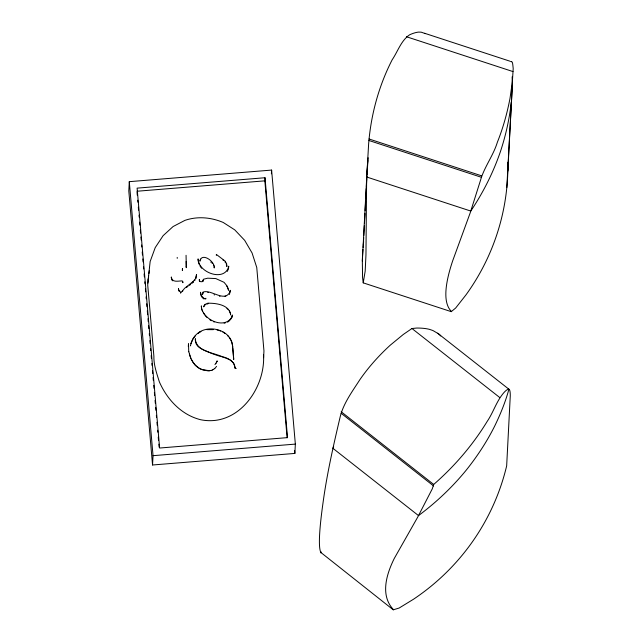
<?xml version="1.0" encoding="UTF-8"?>
<svg xmlns="http://www.w3.org/2000/svg" width="642" height="642" viewBox="0 0 642 642"><rect width="100%" height="100%" fill="white"/><g stroke="black" fill="none" stroke-linecap="round" stroke-linejoin="round"><path stroke-width="0.96" d="M186.284 266.847L186.06 255.299M171.342 277.801L171.35 276.967L171.558 279.23M182.392 269.648L182.384 270.483L182.448 268.5L182.44 269.335M186.284 266.502L186.276 267.682L186.164 261.398M196.476 275.249L196.484 274.415L195.882 278.636M199.325 280.385L199.325 279.551C199.028 282.183 202.511 282.568 203.225 280.233M202.663 280.554L202.655 281.525L203.378 279.278L207.687 278.187L215.816 278.572L224.042 282.32L227.292 286.244L228.512 290.256L228.271 289.221M202.671 281.702L202.687 280.931L202.663 281.389M425.381 33.641L421.176 32.164L418.616 32.1A516.561 57.387 -53 0 0 409.612 34.796C401.089 40.534 397.799 51.512 392.174 59.786C378.78 85.892 370.94 114.709 368.628 143.92L366.638 178.909L365.956 254.97L365.186 271.068L363.236 282.865L451.238 311.651L455.643 308.048L465.915 294.967A227.605 223.191 3 0 0 507.862 162.29M201.347 306.507L201.371 305.873L201.612 308.922M205.833 298.883L205.857 298.249L205.304 298.939L204.341 298.61L201.885 296.411L200.465 292.238L200.553 294.18M230.582 313.601L230.51 314.941L230.542 314.444M129.291 181.662L128.801 190.979L152.547 464.993L294.863 453.421L295.344 444.103L271.606 170.082L129.291 181.662L153.037 455.676L152.547 464.993M147.812 283.106L150.156 261.487L155.228 247.603L163.108 235.694L173.091 226.546L184.904 220.383C197.535 216.041 211.09 217.317 223.231 222.469L234.755 229.868L244.666 240.333L252.081 252.988L256.76 267.513L263.958 350.949L263.605 357.714M287.11 437.74L264.849 180.843L265.01 177.738L137.107 188.138L159.625 448.028L287.528 437.619L265.01 177.738M271.405 173.813L271.606 170.082M393.257 609.82L393.201 609.346A959.317 161.286 -28.4 0 1 394.276 558.444L417.717 517.115L432.275 488.843L433.695 484.461C454.52 466.269 472.761 445.091 487.158 421.457C492.879 413.119 495.945 402.999 501.948 395.047A516.561 28.85 -70.7 0 1 506.666 390.063L508.496 389.036L509.154 389.317A495.488 20.688 -74.9 0 1 510.27 395.937L506.666 465.851A227.605 223.191 3 0 1 413.416 599.291L399.123 608.046L393.257 609.82L320.839 552.465A959.317 40.061 -74.9 0 1 323.07 502.469C327.019 473.499 333.543 444.946 340.252 416.514C343.655 403.015 352.418 391.299 359.881 379.663C368.604 367.047 378.9 355.596 390.192 345.236L403.304 334.458L411.955 328.519L416.714 328.046A516.561 82.754 -32.7 0 1 429.426 329.346L432.925 330.534L438.614 333.872A495.488 83.308 -28.4 0 1 440.717 335.959M363.236 282.865L362.57 277.601L362.337 261.077L366.638 178.909M363.348 244.546L363.717 237.548M363.821 235.55L364.343 225.551M364.447 223.552L364.977 213.561M365.129 210.56L365.603 201.564M365.763 198.563L366.285 188.571M366.389 186.573L366.911 176.574M367.015 174.576L368.131 157.747M451.238 311.651L451.206 311.201A959.317 117.775 -48.8 0 1 452.682 260.804L470.225 212.791L480.449 180.498C484.156 167.145 493.305 155.661 497.381 142.211C503.055 128.055 507.14 113.313 510.013 98.338L512.356 81.807L513.199 68.678A516.561 6.605 89.3 0 0 512.485 62.812L512.043 61.889L511.104 61.688M506.811 187.6L512.3 85.819L512.156 76.807M507.83 171.061L512.3 85.819M230.125 291.588C224.828 303.265 211.098 288.804 202.912 292.15L202.543 294.509L203.177 292.583M367.754 160.58L366.743 177.023L470.779 211.058C483.121 192.624 493.208 172.674 500.399 151.672C505.752 135.558 509.459 118.922 511.297 102.03M199.943 260.644L199.903 261.206C201.5 251.929 215.239 261.438 214.227 267.971L214.139 266.984M231.722 317.766L232.099 316.45C225.246 330.221 202.511 319.82 201.355 306.724M232.179 315.455L232.219 314.957L232.059 316.947M188.307 346.544L188.515 343.711L188.732 351.8M230.093 291.837L230.221 290.296L229.483 294.477M190.562 345.412L190.497 345.869C191.236 340.236 194.646 335.076 199.445 332.066M195.328 338.639L195.393 341.038M196.452 275.274L195.561 278.596L193.073 281.509M148.647 275.627L147.708 285C149.811 308.762 151.897 332.524 153.887 356.294C153.671 365.186 156.792 373.435 159.328 381.797C167.097 399.533 181.477 415.021 200.785 419.756C237.757 427.211 265.411 388.691 263.565 354.994M148.912 273.644L149.313 270.659M148.206 280.137L148.607 277.159M203.819 306.394L203.699 306.86L204.782 304.493L207.952 303.217M190.963 343.679L193.106 338.783L195.256 335.91M321.257 551.959L320.839 552.898M216.37 362.634L217.124 361.013L215.929 363.356M333.663 446.527L332.901 448.309L418.504 515.598C436.287 502.365 452.498 487.029 466.485 469.832C477.335 456.213 486.933 441.592 494.717 426.007C500.463 414.17 505.471 401.924 508.905 389.212L437.643 333.198M216.739 361.879L217.084 361.101M227.236 271.454L228.504 268.821L228.737 266.213C225.173 282.263 198.378 272.962 198.065 258.895L198.418 262.08M231.305 318.544L228.985 321.185M216.001 363.268L214.942 364.576M204.036 305.945L204.349 305.52M200.344 259.585L200.697 259.127M194.59 280.666L195.08 280.056M216.587 366.397L214.717 368.532M182.272 291.604L182.834 290.946M193.009 281.565L184.639 288.298L180.522 293.169C181.012 291.155 178.219 290.657 178.476 288.587L178.669 290.401M193.001 282.344L191.854 283.427M193.065 282.311L193.555 281.838M186.597 287.359L187.994 286.316M190.642 284.438L189.374 285.385M213.577 369.375L214.789 368.444M204.758 305.127L205.825 304.469M197.913 333.463L200.97 331.537M227.501 322.148L228.263 321.698M199.485 332.042C211.659 324.314 232.629 331.296 232.669 347.258M212.325 370.041L213.642 369.286M236.023 368.516C234.739 369.519 234.779 364.158 233.174 362.658M211.001 370.53L212.398 369.961M211.066 370.442L208.201 370.907L202.792 369.872M207.173 304.003L207.928 303.851M225.848 296.163L224.989 296.307M224.114 323.191L225.19 322.998M206.925 329.635L213.321 329.651M208.032 303.209C216.041 303.112 228.704 304.677 230.542 314.107M136.947 191.244L264.849 180.843M153.037 455.676L295.344 444.103M209.685 370.739L202.005 369.615M235.879 368.476L235.261 368.275M219.54 296.251L220.005 296.299M217.052 329.98L218.28 330.245M207.751 292.319L208.257 292.439M230.422 360.162L232.556 362.032M220.005 356.254L221.313 356.631M221.98 356.816L223.296 357.217M217.389 355.459L219.347 356.061M424.667 33.288L509.876 61.167M510.823 61.471L511.273 61.616M406.426 36.722L512.99 71.583M369.022 138.985L481.42 175.764M368.941 140.494L481.339 177.264M213.77 321.843L214.276 322.003M216.747 355.243L212.245 353.638M223.946 357.425L225.246 357.883M219.484 330.59L220.663 331.007M202.078 369.527L199.831 368.701M225.888 358.124L228.432 359.175M201.299 369.246C194.871 366.983 191.34 360.234 189.374 354.151M211.611 353.397L204.742 350.372M214.051 294.782L214.484 294.959M204.124 350.075C200.408 348.462 196.243 346.239 195.537 341.825M229.058 359.464L229.852 359.873M222.926 332.058L225.045 333.399M199.285 368.275L195.898 365.699M209.91 319.78L211.387 320.719M203.851 298.947L202.583 297.88M411.955 328.519L499.645 397.454M341.199 411.755L433.695 484.461M341.119 413.263L433.615 485.97M226.939 308.497L227.838 309.211M222.975 260.058L223.384 260.411M210.769 262.048L211.186 262.409M212.012 263.148L212.422 263.517M172.554 280.803L171.855 279.896M205.36 315.736L206.844 317.317M227.99 288.41L227.669 287.768M195.328 365.282L192.472 361.607M224.949 261.928L225.31 262.329M201.283 267.81L201.676 268.252M227.758 335.766L228.488 336.585M202.206 297.479L201.203 296.034M200.914 267.353L199.943 265.884M204.846 315.037L203.337 312.742M229.17 337.451L230.366 339.305M226.369 285.578L227.284 287.014M229.266 310.76L230.438 313.256M178.877 290.882L179.166 291.34M191.196 359.295L192.046 360.836M182.657 282.079C183.026 284.053 183.259 280.923 182.015 280.899C178.468 280.883 172.361 282.793 171.39 277.689M235.044 368.195C234.747 361.197 227.958 358.019 222.036 356.591C212.992 352.506 196.3 351.551 195.337 339.072M226.193 263.509L226.907 266.558L226.61 263.653L224.941 260.965L216.338 254.417L216.338 255.38M230.879 340.276L231.329 341.279M190.778 358.356L188.788 351.575M213.569 265.066L213.922 266.005M201.925 309.725L202.567 311.346M200.922 295.44L200.681 294.718M199.221 264.432L198.739 262.771M231.714 342.314L232.476 345.404M199.477 281.389L199.333 280.723M294.598 450.427L294.863 453.421M137.035 192.247L137.292 195.232M137.725 200.208L137.894 202.198M138.327 207.181L138.584 210.167M139.017 215.142L139.186 217.132M139.619 222.116L139.876 225.101M140.309 230.077L140.566 233.07M140.911 237.05L141.176 240.036M141.601 245.019L141.778 247.01M142.211 251.985L142.468 254.97M142.813 258.959L143.07 261.944M143.503 266.92L143.672 268.91M144.105 273.893L144.362 276.879M144.795 281.854L144.972 283.852M145.397 288.828L145.662 291.813M146.087 296.797L146.264 298.787M146.697 303.762L146.954 306.748M147.299 310.736L147.644 314.716M147.989 318.697L148.246 321.69M148.591 325.671L148.848 328.656M149.281 333.631L149.458 335.63M149.883 340.605L150.148 343.59M150.573 348.574L150.75 350.564M151.183 355.54L151.44 358.525M151.873 363.508L152.042 365.499M152.475 370.474L152.732 373.467M153.077 377.448L153.342 380.433M153.767 385.409L154.032 388.402M154.377 392.382L154.634 395.368M155.067 400.351L155.324 403.337M155.669 407.317L155.926 410.302M156.359 415.286L156.528 417.276M156.961 422.251L157.218 425.245M157.651 430.22L157.828 432.21M158.253 437.194L158.518 440.179M158.863 444.16L159.12 447.145M232.661 346.279L233.744 359.255M232.741 348.197L233.688 359.48M177.216 257.402L177.224 258.365M362.337 261.077A227.605 223.191 3 0 1 362.923 249.401M363.083 247.459A227.605 223.191 3 0 1 363.661 241.641"/></g></svg>
